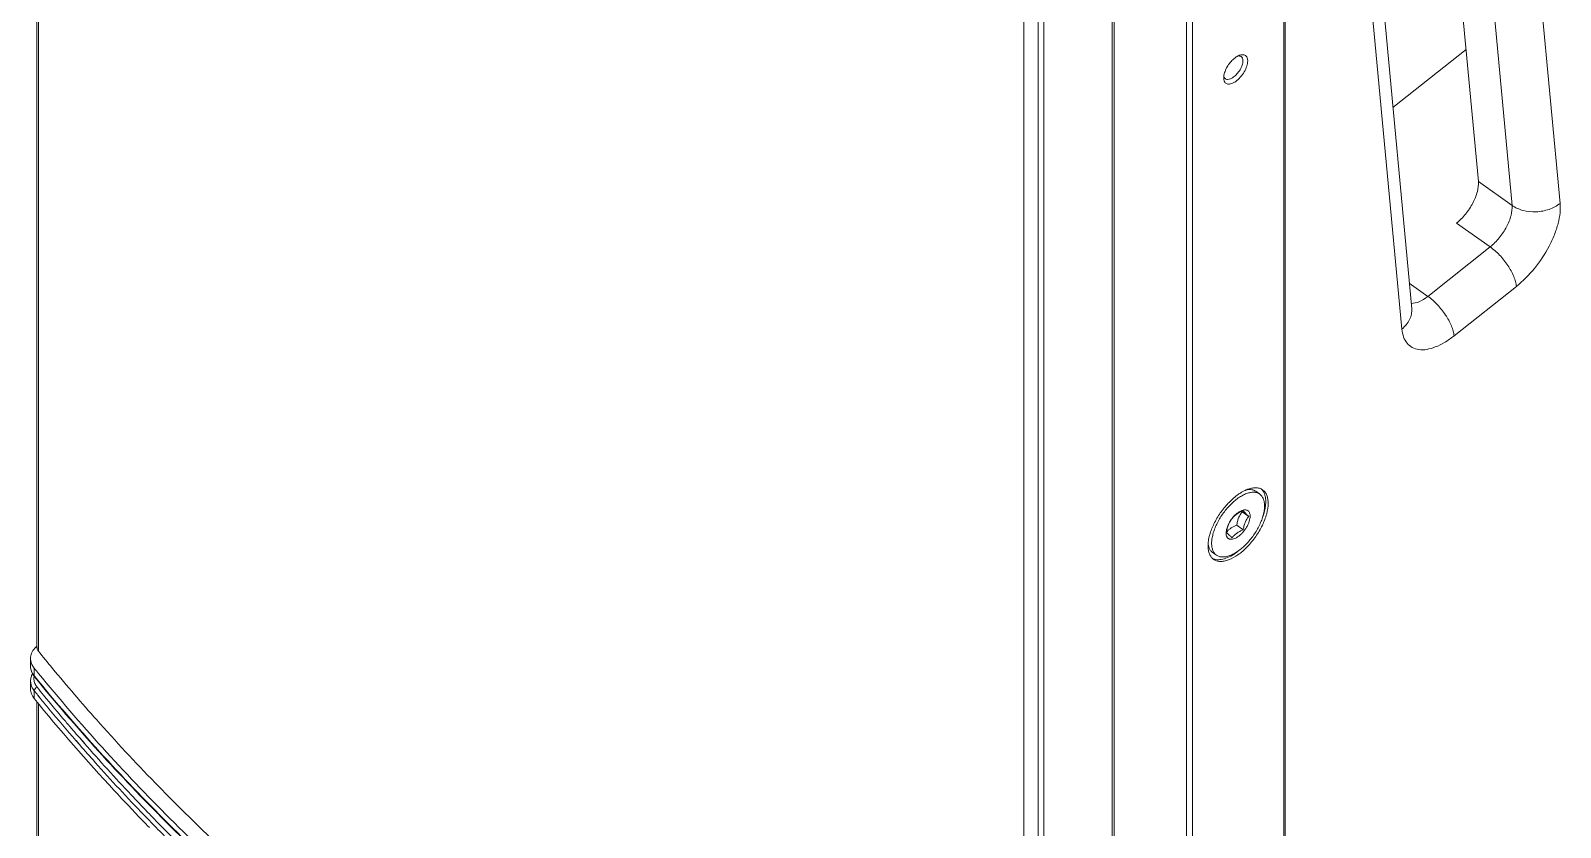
# Model space of a CAD drawing. Header units: millimetres. Extents: x 0 to 9253, y 0 to 2730.
# Drawn here: x 8575.4 to 8800.1, y 1903.7 to 2020.8 of the extents above; entities that cross this region are included whole.
import ezdxf

# ---------------------------------------------------------------- set-up
doc = ezdxf.new("R2010")
doc.units = ezdxf.units.MM
doc.layers.get('0').update_dxf_attribs({"lineweight": 13})

msp = doc.modelspace()

# ---------------------------------------------------------------- linework, layer by layer
at = {"color": 7, "linetype": 'Continuous'}
for p, q in [((8576.32, 2132.55), (8576.32, 1930.13)), ((8576.52, 2132.32), (8576.52, 1929.6)), ((8793.03, 1995.13), (8787.85, 2050.64)), ((8800.09, 1995.42), (8794.91, 2050.93)), ((8759.67, 1859.53), (8759.67, 2047.61)), ((8783.49, 2047.88), (8788.08, 1998.63)), ((8759.5, 1859.08), (8759.5, 2046.81)), ((8734.29, 2039.84), (8734.29, 1831.2)), ((8734.57, 1831.17), (8734.57, 2040.47)), ((8778.28, 1979.92), (8773.11, 2035.43)), ((8771.66, 2032.46), (8776.84, 1976.95)), ((8721.29, 2030.88), (8721.29, 1827.23)), ((8723.39, 1826.42), (8723.39, 2031.6)), ((8724.22, 1826.76), (8724.22, 2031.3)), ((8745.18, 1859.17), (8745.18, 2027.47)), ((8746.06, 2027.77), (8746.06, 1859.12)), ((8753.16, 2017.25), (8753.02, 2017.2)), ((8786.27, 2018.06), (8775.52, 2009.52)), ((8788.08, 1998.63), (8793.03, 1995.13)), ((8789.81, 1989.02), (8784.87, 1992.52)), ((8780.66, 1981.75), (8789.81, 1989.02)), ((8777.93, 1983.67), (8780.66, 1981.75)), ((8784.5, 1975.94), (8793.66, 1983.22)), ((8755.96, 1952.69), (8755.39, 1953.09)), ((8751.89, 1949.09), (8751.89, 1949.09)), ((8751.89, 1949.09), (8751.89, 1949.09)), ((8751.99, 1949.22), (8751.99, 1949.21)), ((8754.34, 1949.4), (8753.38, 1950.08)), ((8751.02, 1947.14), (8751.01, 1946.94)), ((8753.52, 1947.41), (8752.57, 1948.09)), ((8749.61, 1943.7), (8749.04, 1944.1)), ((8575.38, 1928.51), (8575.38, 1927.35)), ((8575.91, 1927.1), (8575.91, 1925.95)), ((8575.38, 1924.03), (8575.38, 1925.19)), ((8576, 1925.85), (8575.91, 1925.95)), ((8576, 1925.85), (8575.91, 1925.95)), ((8575.91, 1922.62), (8575.91, 1923.77)), ((8576.32, 1922.15), (8576.32, 1719.73)), ((8576.46, 1923.08), (8576.78, 1922.7)), ((8576.47, 1923.09), (8576.79, 1922.7)), ((8576.52, 1921.91), (8576.52, 1719.2)), ((8582.05, 1916.44), (8582.59, 1915.82)), ((8582.06, 1916.45), (8582.6, 1915.83)), ((8583.09, 1916.26), (8582.55, 1916.88)), ((8583.29, 1916.05), (8582.58, 1916.9)), ((8583.27, 1916.05), (8583.09, 1916.26)), ((8592.03, 1905.51), (8592.35, 1905.18)), ((8592.04, 1905.52), (8592.35, 1905.18))]:
    msp.add_line(p, q, dxfattribs=at)
for centre, radius, start, end in [((8754.18, 2014.42), 3.03, 121.8382, 125.2963), ((8754, 2014.7), 2.7, 118.6645, 121.8364), ((8753.89, 2014.9), 2.47, 117.2176, 118.6396), ((8755.93, 1948.71), 4.99, 111.9919, 113.587), ((8755.83, 1946.04), 4.99, 145.4518, 147.0417), ((8755.85, 1946.03), 5.01, 144.8284, 145.4529), ((8755.83, 1946.04), 4.99, 142.3029, 144.831), ((8755.79, 1946.07), 4.94, 142.0205, 142.2469), ((8755.77, 1946.08), 4.91, 140.4535, 142.0218), ((8770.62, 1969.05), 25.63, 227.4989, 227.7476), ((8753.65, 1944.84), 3.43, 136.9578, 138.8577), ((8752.96, 1945.07), 4.6, 177.4877, 179.9785), ((8754.32, 1944.96), 5.96, 171.6638, 173.0376), ((8578.23, 1928.06), 2.97, 137.7334, 139.0596), ((8786.23, 2097.44), 270.65, 219.0055, 219.2178), ((8787.57, 2094.98), 271.58, 218.9388, 219.2573), ((8786.17, 2093.62), 270.29, 218.9323, 219.1184), ((8792.9, 2099.44), 278.52, 220.6667, 220.9547), ((8803.05, 2108.75), 292.3, 223.9213, 224.2851), ((8804.15, 2109.84), 295.23, 224.0144, 224.2918), ((8803.34, 2108.88), 293.27, 223.9925, 224.2684)]:
    msp.add_arc(centre, radius, start, end, dxfattribs=at)
for points, knots in [([(8752.43, 2016.89), (8752.23, 2016.75), (8751.85, 2016.42), (8751.37, 2015.83), (8750.99, 2015.18), (8750.81, 2014.71), (8750.75, 2014.48)], [0, 0, 0, 0, 0.241756, 0.50145, 0.760383, 1, 1, 1, 1]), ([(8752.07, 2013.96), (8752.27, 2014.1), (8752.64, 2014.44), (8753.09, 2015.05), (8753.39, 2015.71), (8753.49, 2016.16), (8753.49, 2016.37)], [0, 0, 0, 0, 0.253695, 0.524646, 0.782314, 1, 1, 1, 1]), ([(8752.43, 2013.35), (8752.68, 2013.53), (8753.14, 2013.96), (8753.7, 2014.72), (8754.08, 2015.54), (8754.19, 2016.11), (8754.19, 2016.37)], [0, 0, 0, 0, 0.253701, 0.524646, 0.782308, 1, 1, 1, 1]), ([(8753.02, 2017.2), (8753, 2017.2), (8752.91, 2017.16), (8752.82, 2017.12), (8752.76, 2017.09)], [0, 0, 0, 0, 0.240661, 1, 1, 1, 1]), ([(8753.07, 2017.08), (8753.05, 2017.08), (8752.95, 2017.11), (8752.84, 2017.1), (8752.76, 2017.09)], [0, 0, 0, 0, 0.234314, 1, 1, 1, 1]), ([(8754.19, 2016.37), (8754.19, 2016.52), (8754.16, 2016.8), (8753.98, 2017.1), (8753.77, 2017.23), (8753.51, 2017.3), (8753.3, 2017.28), (8753.16, 2017.25)], [0, 0, 0, 0, 0.280551, 0.5121, 0.622625, 0.737659, 1, 1, 1, 1]), ([(8753.49, 2016.37), (8753.49, 2016.5), (8753.46, 2016.74), (8753.31, 2016.94), (8753.23, 2017)], [0, 0, 0, 0, 0.549675, 1, 1, 1, 1]), ([(8750.68, 2014.17), (8750.68, 2014.14), (8750.67, 2014.04), (8750.66, 2013.94), (8750.66, 2013.87)], [0, 0, 0, 0, 0.260345, 1, 1, 1, 1]), ([(8750.66, 2013.87), (8750.66, 2013.85), (8750.66, 2013.76), (8750.67, 2013.67), (8750.68, 2013.6)], [0, 0, 0, 0, 0.260727, 1, 1, 1, 1]), ([(8750.75, 2014.48), (8750.74, 2014.45), (8750.71, 2014.35), (8750.69, 2014.25), (8750.68, 2014.17)], [0, 0, 0, 0, 0.257946, 1, 1, 1, 1]), ([(8750.68, 2014.15), (8750.69, 2014.12), (8750.71, 2014.01), (8750.76, 2013.9), (8750.81, 2013.84)], [0, 0, 0, 0, 0.270703, 1, 1, 1, 1]), ([(8751.24, 2013.64), (8751.38, 2013.64), (8751.68, 2013.71), (8751.94, 2013.86), (8752.07, 2013.96)], [0, 0, 0, 0, 0.44634, 1, 1, 1, 1]), ([(8750.68, 2013.6), (8750.71, 2013.45), (8750.8, 2013.21), (8751.06, 2013.02), (8751.29, 2012.95), (8751.55, 2012.95), (8751.95, 2013.05), (8752.24, 2013.22), (8752.43, 2013.35)], [0, 0, 0, 0, 0.224246, 0.325748, 0.431126, 0.548131, 0.681483, 1, 1, 1, 1]), ([(8750.92, 2013.74), (8750.94, 2013.72), (8751.04, 2013.66), (8751.16, 2013.64), (8751.24, 2013.64)], [0, 0, 0, 0, 0.240084, 1, 1, 1, 1]), ([(8788.08, 1998.63), (8788.12, 1998.13), (8787.97, 1997.02), (8787.3, 1995.4), (8786.25, 1993.83), (8785.35, 1992.91), (8784.87, 1992.52)], [0, 0, 0, 0, 0.208909, 0.462755, 0.736721, 1, 1, 1, 1]), ([(8789.81, 1989.02), (8790.3, 1989.41), (8791.2, 1990.33), (8792.25, 1991.9), (8792.92, 1993.52), (8793.07, 1994.63), (8793.03, 1995.13)], [0, 0, 0, 0, 0.263274, 0.537246, 0.791097, 1, 1, 1, 1]), ([(8793.03, 1995.13), (8793.51, 1994.78), (8794.67, 1994.27), (8796.25, 1994.12), (8797.53, 1994.27), (8798.76, 1994.59), (8799.61, 1995.04), (8800.09, 1995.42)], [0, 0, 0, 0, 0.237981, 0.494298, 0.625032, 0.754318, 1, 1, 1, 1]), ([(8793.66, 1983.22), (8794.64, 1983.99), (8796.43, 1985.83), (8798.2, 1988.48), (8799.26, 1990.76), (8799.81, 1992.41), (8800.11, 1993.96), (8800.13, 1994.96), (8800.09, 1995.42)], [0, 0, 0, 0, 0.262957, 0.536622, 0.667921, 0.790593, 0.901907, 1, 1, 1, 1]), ([(8793.66, 1983.22), (8793.64, 1983.45), (8793.54, 1983.95), (8793.17, 1985), (8792.43, 1986.35), (8791.26, 1987.82), (8790.31, 1988.67), (8789.81, 1989.02)], [0, 0, 0, 0, 0.098818, 0.211902, 0.469023, 0.742859, 1, 1, 1, 1]), ([(8778.2, 1980.72), (8778.6, 1980.7), (8779.5, 1980.94), (8780.26, 1981.43), (8780.66, 1981.75)], [0, 0, 0, 0, 0.438573, 1, 1, 1, 1]), ([(8780.66, 1981.75), (8781.16, 1981.39), (8782.1, 1980.54), (8783.27, 1979.07), (8784.01, 1977.73), (8784.38, 1976.67), (8784.48, 1976.18), (8784.5, 1975.94)], [0, 0, 0, 0, 0.257141, 0.530977, 0.788098, 0.901182, 1, 1, 1, 1]), ([(8776.84, 1976.95), (8777.31, 1977.32), (8777.91, 1978.01), (8778.28, 1979.1), (8778.31, 1979.65), (8778.28, 1979.92)], [0, 0, 0, 0, 0.524263, 0.76603, 1, 1, 1, 1]), ([(8776.84, 1976.95), (8776.88, 1976.55), (8777.03, 1975.8), (8777.54, 1974.83), (8778.35, 1974.16), (8779.38, 1973.85), (8780.55, 1973.91), (8781.83, 1974.29), (8783.18, 1974.97), (8784.06, 1975.59), (8784.5, 1975.94)], [0, 0, 0, 0, 0.121643, 0.227992, 0.326832, 0.42913, 0.544321, 0.677532, 0.830067, 1, 1, 1, 1]), ([(8753.94, 1953.28), (8753.89, 1953.26), (8753.7, 1953.17), (8753.51, 1953.07), (8753.37, 1952.99)], [0, 0, 0, 0, 0.242424, 1, 1, 1, 1]), ([(8756.39, 1953.3), (8756.25, 1953.4), (8755.92, 1953.56), (8755.34, 1953.63), (8754.71, 1953.56), (8754.28, 1953.42), (8754.06, 1953.33)], [0, 0, 0, 0, 0.215318, 0.446909, 0.706496, 1, 1, 1, 1]), ([(8755.39, 1953.09), (8755.3, 1953.15), (8755.11, 1953.25), (8754.79, 1953.34), (8754.43, 1953.37), (8754.19, 1953.34), (8754.06, 1953.32)], [0, 0, 0, 0, 0.229879, 0.468546, 0.723459, 1, 1, 1, 1]), ([(8756.22, 1953.4), (8756.32, 1953.3), (8756.52, 1953.05), (8756.65, 1952.76), (8756.7, 1952.61)], [0, 0, 0, 0, 0.481016, 1, 1, 1, 1]), ([(8757.2, 1951.32), (8757.2, 1951.53), (8757.17, 1951.94), (8757.02, 1952.5), (8756.76, 1952.97), (8756.52, 1953.2), (8756.39, 1953.3)], [0, 0, 0, 0, 0.289641, 0.548348, 0.781427, 1, 1, 1, 1]), ([(8752.8, 1952.63), (8752.33, 1952.3), (8751.43, 1951.51), (8750.26, 1950.12), (8749.31, 1948.57), (8748.84, 1947.46), (8748.67, 1946.9)], [0, 0, 0, 0, 0.239899, 0.497848, 0.756928, 1, 1, 1, 1]), ([(8748.89, 1945.44), (8748.89, 1945.66), (8748.93, 1946.11), (8749.08, 1946.81), (8749.31, 1947.54), (8749.64, 1948.29), (8750.03, 1949.03), (8750.5, 1949.75), (8751.02, 1950.44), (8751.59, 1951.07), (8752.18, 1951.63), (8752.79, 1952.11), (8753.4, 1952.49), (8753.99, 1952.76), (8754.56, 1952.93), (8755.01, 1952.97), (8755.34, 1952.94), (8755.56, 1952.89), (8755.77, 1952.8), (8755.9, 1952.73), (8755.96, 1952.69)], [0, 0, 0, 0, 0.056997, 0.119738, 0.187523, 0.259352, 0.334013, 0.41016, 0.486379, 0.561254, 0.633429, 0.701674, 0.764964, 0.822565, 0.874167, 0.920041, 0.941172, 0.961349, 0.98085, 1, 1, 1, 1]), ([(8749.17, 1943.09), (8749.31, 1943), (8749.62, 1942.84), (8750.16, 1942.76), (8750.76, 1942.82), (8751.67, 1943.08), (8752.85, 1943.75), (8754.19, 1944.93), (8755.4, 1946.4), (8756.37, 1948.04), (8757.01, 1949.69), (8757.2, 1950.81), (8757.2, 1951.32)], [0, 0, 0, 0, 0.038584, 0.079849, 0.125777, 0.177443, 0.29824, 0.438678, 0.589834, 0.740712, 0.880344, 1, 1, 1, 1]), ([(8756.67, 1950.94), (8756.67, 1950.73), (8756.63, 1950.28), (8756.49, 1949.58), (8756.25, 1948.85), (8755.93, 1948.1), (8755.53, 1947.36), (8755.06, 1946.64), (8754.54, 1945.95), (8753.97, 1945.32), (8753.38, 1944.76), (8752.77, 1944.28), (8752.16, 1943.9), (8751.57, 1943.63), (8751, 1943.46), (8750.55, 1943.42), (8750.22, 1943.45), (8750, 1943.5), (8749.79, 1943.59), (8749.66, 1943.66), (8749.61, 1943.7)], [0, 0, 0, 0, 0.056997, 0.119738, 0.187523, 0.259352, 0.334013, 0.41016, 0.486379, 0.561254, 0.633429, 0.701674, 0.764964, 0.822565, 0.874167, 0.920041, 0.941172, 0.961349, 0.98085, 1, 1, 1, 1]), ([(8753.37, 1952.99), (8753.32, 1952.96), (8753.13, 1952.85), (8752.94, 1952.73), (8752.8, 1952.63)], [0, 0, 0, 0, 0.243579, 1, 1, 1, 1]), ([(8755.96, 1952.69), (8756.01, 1952.64), (8756.12, 1952.55), (8756.32, 1952.33), (8756.51, 1951.99), (8756.64, 1951.49), (8756.67, 1951.13), (8756.67, 1950.94)], [0, 0, 0, 0, 0.108599, 0.219095, 0.452032, 0.710333, 1, 1, 1, 1]), ([(8756.8, 1950.92), (8756.79, 1950.8), (8756.7, 1950.26), (8756.55, 1949.73), (8756.41, 1949.34)], [0, 0, 0, 0, 0.235227, 1, 1, 1, 1]), ([(8756.7, 1952.61), (8756.72, 1952.53), (8756.81, 1952.19), (8756.85, 1951.84), (8756.85, 1951.57)], [0, 0, 0, 0, 0.232662, 1, 1, 1, 1]), ([(8756.85, 1951.57), (8756.85, 1951.52), (8756.84, 1951.3), (8756.82, 1951.09), (8756.8, 1950.92)], [0, 0, 0, 0, 0.240937, 1, 1, 1, 1]), ([(8751.01, 1946.94), (8751.01, 1946.84), (8751.03, 1946.64), (8751.12, 1946.4), (8751.22, 1946.26), (8751.31, 1946.17), (8751.41, 1946.1), (8751.57, 1946.04), (8751.81, 1946.02), (8752.12, 1946.08), (8752.45, 1946.22), (8752.8, 1946.43), (8753.14, 1946.71), (8753.47, 1947.04), (8753.77, 1947.42), (8754.04, 1947.82), (8754.25, 1948.24), (8754.42, 1948.66), (8754.52, 1949.06), (8754.55, 1949.32), (8754.55, 1949.44)], [0, 0, 0, 0, 0.053348, 0.099523, 0.120693, 0.141149, 0.161448, 0.182168, 0.226747, 0.278029, 0.337163, 0.403918, 0.477143, 0.555094, 0.635658, 0.716536, 0.79541, 0.8701, 0.938747, 1, 1, 1, 1]), ([(8751.65, 1948.75), (8751.56, 1948.62), (8751.4, 1948.35), (8751.22, 1947.94), (8751.09, 1947.53), (8751.04, 1947.27), (8751.02, 1947.14)], [0, 0, 0, 0, 0.272138, 0.533729, 0.778085, 1, 1, 1, 1]), ([(8751.89, 1949.09), (8751.78, 1948.95), (8751.58, 1948.66), (8751.34, 1948.18), (8751.17, 1947.65), (8751.1, 1947.28), (8751.07, 1947.1)], [0, 0, 0, 0, 0.238161, 0.484311, 0.739034, 1, 1, 1, 1]), ([(8753.52, 1950.24), (8753.35, 1950.18), (8753.03, 1950.03), (8752.58, 1949.77), (8752.19, 1949.45), (8751.98, 1949.21), (8751.89, 1949.09)], [0, 0, 0, 0, 0.267932, 0.525013, 0.768412, 1, 1, 1, 1]), ([(8753.5, 1950.32), (8753.37, 1950.28), (8753.1, 1950.17), (8752.72, 1949.93), (8752.34, 1949.61), (8752.1, 1949.35), (8751.99, 1949.22)], [0, 0, 0, 0, 0.210222, 0.451003, 0.716997, 1, 1, 1, 1]), ([(8753.38, 1950.08), (8753.28, 1949.94), (8753.08, 1949.65), (8752.83, 1949.17), (8752.67, 1948.64), (8752.6, 1948.27), (8752.57, 1948.09)], [0, 0, 0, 0, 0.238161, 0.484311, 0.739034, 1, 1, 1, 1]), ([(8754.55, 1949.44), (8754.55, 1949.53), (8754.54, 1949.68), (8754.48, 1949.89), (8754.39, 1950.07), (8754.27, 1950.21), (8754.11, 1950.31), (8753.92, 1950.36), (8753.71, 1950.36), (8753.57, 1950.34), (8753.5, 1950.32)], [0, 0, 0, 0, 0.147241, 0.279553, 0.399254, 0.510957, 0.620874, 0.73566, 0.860851, 1, 1, 1, 1]), ([(8754.34, 1949.4), (8754.24, 1949.49), (8754.06, 1949.66), (8753.82, 1949.89), (8753.64, 1950.08), (8753.55, 1950.19), (8753.52, 1950.24)], [0, 0, 0, 0, 0.34222, 0.629618, 0.846996, 1, 1, 1, 1]), ([(8753.52, 1947.41), (8753.55, 1947.6), (8753.62, 1947.97), (8753.79, 1948.5), (8754.03, 1948.98), (8754.23, 1949.27), (8754.34, 1949.4)], [0, 0, 0, 0, 0.260966, 0.515689, 0.761839, 1, 1, 1, 1]), ([(8748.67, 1946.9), (8748.64, 1946.81), (8748.54, 1946.46), (8748.46, 1946.09), (8748.42, 1945.82)], [0, 0, 0, 0, 0.260291, 1, 1, 1, 1]), ([(8751.07, 1947.1), (8751.1, 1947.05), (8751.19, 1946.93), (8751.37, 1946.74), (8751.61, 1946.51), (8751.79, 1946.35), (8751.89, 1946.26)], [0, 0, 0, 0, 0.153004, 0.370382, 0.657779, 1, 1, 1, 1]), ([(8752.57, 1948.09), (8752.43, 1948.03), (8752.16, 1947.92), (8751.77, 1947.71), (8751.43, 1947.46), (8751.24, 1947.28), (8751.15, 1947.18)], [0, 0, 0, 0, 0.264232, 0.520305, 0.765632, 1, 1, 1, 1]), ([(8751.89, 1946.26), (8751.98, 1946.38), (8752.19, 1946.62), (8752.58, 1946.94), (8753.03, 1947.21), (8753.35, 1947.35), (8753.52, 1947.41)], [0, 0, 0, 0, 0.231588, 0.474987, 0.732068, 1, 1, 1, 1]), ([(8748.36, 1945.07), (8748.36, 1944.86), (8748.39, 1944.45), (8748.54, 1943.89), (8748.8, 1943.42), (8749.04, 1943.19), (8749.17, 1943.09)], [0, 0, 0, 0, 0.289641, 0.548348, 0.781427, 1, 1, 1, 1]), ([(8748.4, 1945.68), (8748.4, 1945.65), (8748.38, 1945.51), (8748.37, 1945.37), (8748.37, 1945.27)], [0, 0, 0, 0, 0.255577, 1, 1, 1, 1]), ([(8748.38, 1945.24), (8748.39, 1945.2), (8748.43, 1945.02), (8748.48, 1944.85), (8748.54, 1944.73)], [0, 0, 0, 0, 0.261696, 1, 1, 1, 1]), ([(8748.54, 1944.73), (8748.59, 1944.6), (8748.7, 1944.43), (8748.88, 1944.23), (8748.99, 1944.14), (8749.04, 1944.1)], [0, 0, 0, 0, 0.513303, 0.758461, 1, 1, 1, 1]), ([(8749.61, 1943.7), (8749.55, 1943.74), (8749.44, 1943.84), (8749.24, 1944.06), (8749.05, 1944.4), (8748.92, 1944.9), (8748.89, 1945.26), (8748.89, 1945.44)], [0, 0, 0, 0, 0.108599, 0.219095, 0.452032, 0.710333, 1, 1, 1, 1]), ([(8753.01, 1944.48), (8752.97, 1944.44), (8752.77, 1944.28), (8752.58, 1944.13), (8752.43, 1944.03)], [0, 0, 0, 0, 0.255472, 1, 1, 1, 1]), ([(8752.43, 1944.03), (8752.12, 1943.81), (8751.51, 1943.44), (8750.58, 1943.08), (8749.72, 1942.99), (8749.2, 1943.12), (8748.99, 1943.24)], [0, 0, 0, 0, 0.308257, 0.575982, 0.803045, 1, 1, 1, 1]), ([(8575.98, 1930.01), (8575.79, 1929.8), (8575.49, 1929.33), (8575.38, 1928.77), (8575.38, 1928.51)], [0, 0, 0, 0, 0.516754, 1, 1, 1, 1]), ([(8575.38, 1928.51), (8575.38, 1928.34), (8575.43, 1927.99), (8575.56, 1927.66), (8575.64, 1927.5)], [0, 0, 0, 0, 0.492453, 1, 1, 1, 1]), ([(8576.31, 1930.34), (8576.28, 1930.32), (8576.19, 1930.23), (8576.09, 1930.14), (8576.03, 1930.06)], [0, 0, 0, 0, 0.253627, 1, 1, 1, 1]), ([(8576.32, 1930.13), (8576.32, 1930.1), (8576.33, 1929.97), (8576.37, 1929.85), (8576.41, 1929.76)], [0, 0, 0, 0, 0.246107, 1, 1, 1, 1]), ([(8576.52, 1929.6), (8577.21, 1928.75), (8580.01, 1925.32), (8582.89, 1921.95), (8585.1, 1919.47)], [0, 0, 0, 0, 0.248572, 1, 1, 1, 1]), ([(8575.38, 1927.35), (8575.38, 1927.07), (8575.49, 1926.52), (8575.78, 1926.03), (8575.96, 1925.81)], [0, 0, 0, 0, 0.491076, 1, 1, 1, 1]), ([(8575.91, 1925.95), (8575.75, 1926.16), (8575.48, 1926.59), (8575.38, 1927.1), (8575.38, 1927.35)], [0, 0, 0, 0, 0.515699, 1, 1, 1, 1]), ([(8575.65, 1926.28), (8575.56, 1926.11), (8575.43, 1925.76), (8575.38, 1925.38), (8575.38, 1925.18)], [0.5292069, 0.5292069, 0.5292069, 0.5292069, 0.7590134, 1, 1, 1, 1]), ([(8575.64, 1927.5), (8575.66, 1927.47), (8575.74, 1927.33), (8575.83, 1927.19), (8575.91, 1927.1)], [0, 0, 0, 0, 0.245932, 1, 1, 1, 1]), ([(8669.16, 1849.86), (8660, 1855.06), (8642.37, 1866.05), (8617.81, 1884.46), (8595.74, 1904.43), (8582.61, 1918.89), (8576.54, 1926.32)], [0, 0, 0, 0, 0.261657, 0.515587, 0.761654, 1, 1, 1, 1]), ([(8575.47, 1924.6), (8575.45, 1924.65), (8575.4, 1924.84), (8575.38, 1925.04), (8575.38, 1925.18)], [0, 0, 0, 0, 0.252453, 1, 1, 1, 1]), ([(8575.91, 1922.62), (8575.75, 1922.83), (8575.48, 1923.27), (8575.38, 1923.78), (8575.38, 1924.03)], [0, 0, 0, 0, 0.515302, 1, 1, 1, 1]), ([(8575.64, 1924.17), (8575.62, 1924.2), (8575.55, 1924.34), (8575.5, 1924.49), (8575.47, 1924.6)], [0, 0, 0, 0, 0.253663, 1, 1, 1, 1]), ([(8575.91, 1923.77), (8575.89, 1923.8), (8575.79, 1923.93), (8575.7, 1924.06), (8575.64, 1924.17)], [0, 0, 0, 0, 0.254324, 1, 1, 1, 1]), ([(8575.91, 1925.88), (8575.88, 1925.72), (8575.85, 1925.37), (8575.99, 1924.81), (8576.21, 1924.46), (8576.34, 1924.3)], [0.3038947, 0.3038947, 0.3038947, 0.3038947, 0.4964166, 0.7416185, 1, 1, 1, 1]), ([(8575.96, 1925.81), (8575.95, 1925.82), (8575.92, 1925.86), (8575.91, 1925.92), (8575.91, 1925.95)], [0, 0, 0, 0, 0.241066, 1, 1, 1, 1]), ([(8575.91, 1923.77), (8575.91, 1923.87), (8576.03, 1924.1), (8576.22, 1924.24), (8576.34, 1924.3)], [0, 0, 0, 0, 0.460337, 1, 1, 1, 1]), ([(8575.96, 1925.81), (8582.02, 1918.38), (8595.17, 1903.92), (8617.25, 1883.91), (8641.85, 1865.4), (8659.52, 1854.33), (8668.69, 1849.07)], [0, 0, 0, 0, 0.237758, 0.483668, 0.737814, 1, 1, 1, 1]), ([(8617.99, 1884), (8610.22, 1890.4), (8595.5, 1903.66), (8582.15, 1918.32), (8576, 1925.85)], [0, 0, 0, 0, 0.508577, 1, 1, 1, 1]), ([(8591.83, 1904.7), (8590.43, 1906.15), (8584.94, 1911.96), (8579.68, 1917.99), (8575.91, 1922.62)], [0, 0, 0, 0, 0.252649, 1, 1, 1, 1]), ([(8576.78, 1922.7), (8577.21, 1922.17), (8578.94, 1920.07), (8580.71, 1917.99), (8582.05, 1916.44)], [0, 0, 0, 0, 0.249172, 1, 1, 1, 1]), ([(8581.63, 1917.94), (8581.27, 1918.37), (8579.8, 1920.08), (8578.36, 1921.82), (8577.29, 1923.13)], [0, 0, 0, 0, 0.2507, 1, 1, 1, 1]), ([(8585.1, 1919.47), (8587.89, 1916.33), (8599.56, 1903.78), (8612.32, 1892.26), (8622.41, 1884.16)], [0, 0, 0, 0, 0.244822, 1, 1, 1, 1]), ([(8582.59, 1915.82), (8583.35, 1914.95), (8586.43, 1911.45), (8589.6, 1908.04), (8592.03, 1905.51)], [0, 0, 0, 0, 0.248602, 1, 1, 1, 1]), ([(8592.51, 1905.99), (8591.72, 1906.81), (8588.58, 1910.11), (8585.52, 1913.48), (8583.27, 1916.05)], [0, 0, 0, 0, 0.251394, 1, 1, 1, 1]), ([(8593.33, 1904.17), (8594.01, 1903.48), (8596.72, 1900.72), (8599.49, 1898.02), (8601.59, 1896.02)], [0, 0, 0, 0, 0.24885, 1, 1, 1, 1]), ([(8622.5, 1878.74), (8619.94, 1880.78), (8609.98, 1888.97), (8600.52, 1897.77), (8593.8, 1904.65)], [0, 0, 0, 0, 0.253886, 1, 1, 1, 1])]:
    msp.add_open_spline(points, degree=3, knots=knots, dxfattribs=at)
for points in [[(8753.23, 2017), (8753.18, 2017.04), (8753.13, 2017.06), (8753.07, 2017.08)], [(8750.81, 2013.84), (8750.84, 2013.8), (8750.88, 2013.76), (8750.92, 2013.74)], [(8576.41, 1929.76), (8576.44, 1929.71), (8576.47, 1929.65), (8576.52, 1929.6)]]:
    msp.add_open_spline(points, degree=3, dxfattribs=at)

doc.saveas('drawing.dxf')
